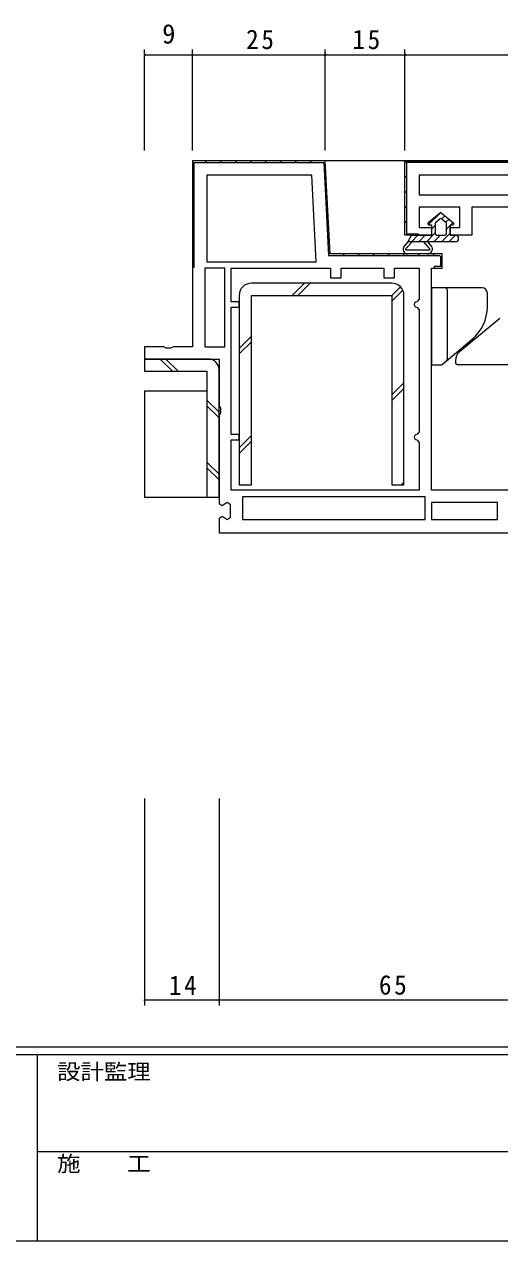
# Model space of a CAD drawing. Units: millimetres on the paper. Extents: x -420 to 373, y -297 to 267.
# Drawn here: x -162.5 to -73, y -297 to -68 of the extents above; entities that cross this region are included whole.
import ezdxf
from ezdxf.enums import TextEntityAlignment as Align

# ---------------------------------------------------------------- set-up
doc = ezdxf.new("R2010")
doc.units = ezdxf.units.MM
for name, color, linetype, lineweight in [('0-1_YKK_ZWAK', 7, 'Continuous', 9), ('0-3_YKK_12', 2, 'Continuous', 9), ('0-4_YKK_D', 6, 'Continuous', 9), ('0-6_YKK_13', 4, 'Continuous', 9), ('0-7_YKK_11', 7, 'Continuous', 9)]:
    doc.layers.add(name, color=color, linetype=linetype, lineweight=lineweight)
doc.styles.add('ＭＳ ゴシック', font='')
doc.styles.get('ＭＳ ゴシック').set_extended_font_data('MS Gothic')

msp = doc.modelspace()

# ---------------------------------------------------------------- linework, layer by layer
at = {"layer": '0-1_YKK_ZWAK'}
for p, q in [((352.3, -260.6), (-417.7, -260.6)), ((314.5, -262), (-417.7, -262)), ((-160.1, -262), (-160.1, -297)), ((-160.1, -280.199), (-31.3, -280.199)), ((-417.7, -297), (314.5, -297))]:
    msp.add_line(p, q, dxfattribs=at)
at = {"layer": '0-3_YKK_12'}
msp.add_line((87.48, -93.739), (-106.335, -93.739), dxfattribs=at)
at = {"layer": '0-4_YKK_D'}
for p, q in [((-139.86, -91.74), (-139.86, -72.739)), ((-130.86, -91.74), (-130.86, -72.739)), ((-130.86, -91.74), (-130.86, -72.739)), ((-105.86, -91.74), (-105.86, -72.739)), ((-105.86, -91.74), (-105.86, -72.739)), ((-90.86, -91.74), (-90.86, -72.739)), ((-90.86, -91.74), (-90.86, -72.739)), ((-139.86, -73.739), (-130.86, -73.739)), ((-130.86, -73.739), (-105.86, -73.739)), ((-105.86, -73.739), (-90.86, -73.739)), ((-90.86, -73.739), (-0.86, -73.739)), ((-139.86, -213.737), (-139.86, -252.737)), ((-125.86, -213.737), (-125.86, -252.737)), ((-125.86, -213.737), (-125.86, -252.737)), ((-125.86, -251.737), (-139.86, -251.737)), ((-60.86, -251.737), (-125.86, -251.737))]:
    msp.add_line(p, q, dxfattribs=at)
for centre, start, end in [((-139.86, -73.739), 0, 180), ((-139.86, -73.739), 180, 0), ((-130.86, -73.739), 0, 180), ((-130.86, -73.739), 0, 180), ((-130.86, -73.739), 180, 0), ((-130.86, -73.739), 180, 0), ((-105.86, -73.739), 0, 180), ((-105.86, -73.739), 0, 180), ((-105.86, -73.739), 180, 0), ((-105.86, -73.739), 180, 0), ((-90.86, -73.739), 0, 180), ((-90.86, -73.739), 0, 180), ((-90.86, -73.739), 180, 0), ((-90.86, -73.739), 180, 0), ((-139.86, -251.737), 0, 180), ((-139.86, -251.737), 180, 0), ((-125.86, -251.737), 0, 180), ((-125.86, -251.737), 0, 180), ((-125.86, -251.737), 180, 0), ((-125.86, -251.737), 180, 0)]:
    msp.add_arc(centre, 0.106, start, end, dxfattribs=at)
at = {"layer": '0-6_YKK_13'}
for p, q in [((-84.11, -103.439), (-86.486, -105.38)), ((-84.311, -103.603), (-86.433, -105.725)), ((-85.05, -105.24), (-84.3, -104.627)), ((-84.11, -103.439), (-81.735, -105.38)), ((-83.352, -104.059), (-83.921, -104.627)), ((-83.92, -104.627), (-83.17, -105.24)), ((-82.574, -104.695), (-83.144, -105.265)), ((-81.796, -105.33), (-82.204, -105.739)), ((-85.16, -107.281), (-86.819, -108.939)), ((-86.358, -105.739), (-85.86, -105.739)), ((-85.86, -105.739), (-85.86, -107.739)), ((-85.16, -105.867), (-85.86, -106.567)), ((-85.16, -105.473), (-85.16, -107.439)), ((-82.36, -107.309), (-83.99, -108.939)), ((-83.06, -107.439), (-83.06, -105.473)), ((-82.36, -105.895), (-83.06, -106.595)), ((-82.36, -105.739), (-81.862, -105.739)), ((-82.36, -105.739), (-82.36, -107.739)), ((-89.528, -108.939), (-90.355, -109.918)), ((-81.36, -108.939), (-90.327, -108.939)), ((-88.447, -107.739), (-89.647, -108.939)), ((-89.488, -107.739), (-85.86, -107.739)), ((-87.033, -107.739), (-88.233, -108.939)), ((-87.402, -108.939), (-86.575, -109.918)), ((-86.603, -108.939), (-85.909, -109.76)), ((-84.204, -107.739), (-85.404, -108.939)), ((-84.86, -107.739), (-83.36, -107.739)), ((-81.377, -107.74), (-82.576, -108.939)), ((-82.36, -107.739), (-81.36, -107.739)), ((-80.818, -108.595), (-81.104, -108.882)), ((-86.365, -110.539), (-90.572, -110.539)), ((-86.598, -111.239), (-90.332, -111.239)), ((-93.36, -116.739), (-119.76, -116.739)), ((-112.085, -119.039), (-109.785, -116.739)), ((-111.023, -119.039), (-108.723, -116.739)), ((-122.06, -119.039), (-122.06, -154.739)), ((-119.76, -119.039), (-93.36, -119.039)), ((-119.76, -154.739), (-119.76, -119.039)), ((-93.36, -119.053), (-91.727, -117.42)), ((-93.36, -120.114), (-91.288, -118.042)), ((-93.36, -119.039), (-93.36, -154.739)), ((-91.06, -154.739), (-91.06, -119.039)), ((-85.86, -117.619), (-85.86, -132.119)), ((-83.36, -117.619), (-85.86, -117.619)), ((-81.86, -117.619), (-83.36, -117.619)), ((-82.86, -130.963), (-82.86, -118.119)), ((-76.36, -117.619), (-81.86, -117.619)), ((-75.36, -121.172), (-75.36, -118.619)), ((-73.039, -123.369), (-80.646, -129.752)), ((-122.06, -129.015), (-119.76, -126.715)), ((-122.06, -130.076), (-119.76, -127.776)), ((-81.539, -130.087), (-78.218, -127.3)), ((-83.039, -131.346), (-81.539, -130.087)), ((-139.86, -131.039), (-139.86, -133.339)), ((-127.86, -131.039), (-139.86, -131.039)), ((-136.933, -131.039), (-134.633, -133.339)), ((-135.871, -131.039), (-133.571, -133.339)), ((-85.86, -132.119), (-84.142, -132.119)), ((-83.821, -132.002), (-83.039, -131.346)), ((-81.36, -131.284), (-81.36, -131.619)), ((-68.86, -132.119), (-80.86, -132.119)), ((-139.86, -133.339), (-128.16, -133.339)), ((-128.16, -133.339), (-128.16, -157.039)), ((-125.86, -157.039), (-125.86, -133.039)), ((-139.86, -137.039), (-128.16, -137.039)), ((-93.36, -137.791), (-91.06, -135.491)), ((-93.36, -138.853), (-91.06, -136.553)), ((-128.16, -138.75), (-125.86, -141.05)), ((-128.16, -139.812), (-125.86, -142.112)), ((-122.06, -147.753), (-119.76, -145.453)), ((-122.06, -148.814), (-119.76, -146.514)), ((-128.16, -150.418), (-125.86, -152.718)), ((-128.16, -151.479), (-125.86, -153.779)), ((-122.06, -154.739), (-119.76, -154.739)), ((-93.36, -154.739), (-91.06, -154.739)), ((-91.57, -154.739), (-91.06, -154.23)), ((-128.16, -157.039), (-125.86, -157.039))]:
    msp.add_line(p, q, dxfattribs=at)
for points in [[(-89.751, -107.894), (-90.327, -108.939), (-91.021, -109.76)], [(-139.86, -137.039), (-139.86, -157.039), (-128.16, -157.039)]]:
    msp.add_lwpolyline(points, dxfattribs=at)
for centre, radius, start, end in [((-84.86, -105.473), 0.3, 129.25259, 180), ((-84.11, -104.86), 0.3, 50.74739, 129.25259), ((-83.36, -105.473), 0.3, 0, 50.74739), ((-86.358, -105.537), 0.202, 129.25259, 270), ((-84.86, -107.439), 0.3, 180, 270), ((-83.36, -107.439), 0.3, 270, 0), ((-81.862, -105.537), 0.202, 270, 50.74739), ((-90.335, -110.343), 0.897, 139.88744, 270.2065), ((-89.488, -108.039), 0.3, 90, 151.1134), ((-86.598, -110.339), 0.9, 270, 40.04633), ((-81.36, -108.339), 0.6, 270, 90), ((-90.565, -110.339), 0.2, 117.55611, 271.93042), ((-91.12, -109.275), 1, 297.55611, 319.95366), ((-85.81, -109.275), 1, 220.04633, 242.44388), ((-86.365, -110.339), 0.2, 269.99844, 62.44388), ((-119.76, -119.039), 2.3, 90, 180), ((-93.36, -119.039), 2.3, 0, 90), ((-83.36, -118.119), 0.5, 0, 90), ((-76.36, -118.619), 1, 0, 90), ((-83.36, -121.172), 8, 310, 0), ((-83.36, -121.172), 8, 310, 314.59479), ((-79.36, -131.284), 2, 130, 180), ((-127.86, -133.039), 2, 0, 90), ((-84.142, -131.619), 0.5, 270, 310), ((-83.36, -130.963), 0.5, 310, 0), ((-80.86, -131.619), 0.5, 180, 270)]:
    msp.add_arc(centre, radius, start, end, dxfattribs=at)
at = {"layer": '0-7_YKK_11'}
for p, q in [((-128.547, -93.739), (-128.247, -94.039)), ((-125.718, -93.739), (-125.418, -94.039)), ((-122.89, -93.739), (-122.59, -94.039)), ((-120.061, -93.739), (-119.761, -94.039)), ((-117.233, -93.739), (-116.933, -94.039)), ((-114.404, -93.739), (-114.104, -94.039)), ((-111.576, -93.739), (-111.276, -94.039)), ((-108.748, -93.739), (-108.448, -94.039)), ((-88.032, -93.739), (-87.732, -94.039)), ((-85.203, -93.739), (-84.903, -94.039)), ((-82.375, -93.739), (-82.075, -94.039)), ((-79.547, -93.739), (-79.247, -94.039)), ((-76.718, -93.739), (-76.418, -94.039)), ((-73.89, -93.739), (-73.59, -94.039)), ((-130.86, -94.239), (-130.86, -113.739)), ((-130.86, -94.254), (-130.56, -94.554)), ((-90.714, -93.886), (-90.502, -94.098)), ((-130.86, -97.082), (-130.56, -97.382)), ((-106.018, -96.469), (-105.701, -96.786)), ((-90.86, -96.568), (-90.56, -96.868)), ((-130.86, -99.911), (-130.56, -100.211)), ((-105.861, -99.454), (-105.544, -99.771)), ((-90.86, -99.396), (-90.56, -99.696)), ((-88.16, -100.139), (-67.76, -100.139)), ((-130.86, -102.739), (-130.56, -103.039)), ((-105.705, -102.439), (-105.388, -102.756)), ((-90.86, -102.224), (-90.56, -102.524)), ((-90.86, -105.053), (-90.56, -105.353)), ((-130.86, -105.568), (-130.56, -105.868)), ((-105.548, -105.424), (-105.231, -105.741)), ((-88.474, -107.439), (-88.36, -107.553)), ((-130.86, -108.396), (-130.56, -108.696)), ((-105.392, -108.409), (-105.075, -108.726)), ((-130.86, -111.224), (-130.56, -111.524)), ((-102.561, -111.239), (-102.261, -111.539)), ((-99.733, -111.239), (-99.433, -111.539)), ((-96.904, -111.239), (-96.604, -111.539)), ((-94.076, -111.239), (-93.776, -111.539)), ((-91.248, -111.239), (-90.948, -111.539)), ((-88.419, -111.239), (-88.119, -111.539)), ((-85.591, -111.239), (-85.291, -111.539)), ((-84.16, -111.739), (-84.16, -113.639)), ((-130.86, -113.739), (-130.56, -113.739)), ((-128.16, -112.739), (-107.568, -112.739)), ((-124.76, -128.739), (-124.76, -113.939)), ((-84.16, -112.67), (-83.86, -112.97)), ((-88.16, -155.739), (-123.56, -155.739)), ((-87.06, -156.939), (-121.46, -156.939)), ((-73.46, -158.039), (-85.86, -158.039))]:
    msp.add_line(p, q, dxfattribs=at)
for points in [[(-69.36, -155.739), (-85.86, -155.739), (-85.86, -113.939), (-83.86, -113.939), (-83.86, -111.239), (-104.943, -111.239), (-105.86, -93.739), (-130.86, -93.739), (-130.86, -128.739), (-134.494, -128.739), (-134.927, -128.989), (-135.793, -128.989), (-136.226, -128.739), (-139.86, -128.739), (-139.86, -131.039), (-125.86, -131.039), (-125.86, -139.873), (-125.61, -140.306), (-125.61, -141.172), (-125.86, -141.605), (-125.86, -158.217), (-125.297, -158.58), (-124.324, -157.998), (-123.76, -158.361), (-123.76, -160.917), (-124.324, -161.28), (-125.297, -160.698), (-125.86, -161.061), (-125.86, -163.739), (-60.86, -163.739)], [(-90.86, -93.739), (-0.86, -93.739), (-0.86, -101.739), (-5.86, -101.739), (-5.86, -100.239), (-3.56, -100.239), (-3.56, -96.439), (-11.16, -96.439), (-11.16, -100.239), (-9.36, -100.239), (-9.36, -101.739), (-15.86, -101.739), (-19.133, -103.629), (-19.36, -103.498), (-19.36, -101.739), (-21.86, -101.739), (-25.435, -102.812)], [(-68.86, -102.439), (-78.26, -102.439), (-78.26, -107.739), (-82.36, -107.739), (-82.36, -106.239), (-80.56, -106.239), (-80.56, -102.439), (-88.16, -102.439), (-88.16, -106.239), (-85.86, -106.239), (-85.86, -107.739), (-90.86, -107.739), (-90.86, -93.739)], [(-130.56, -113.739), (-130.56, -94.039), (-106.145, -94.039), (-105.228, -111.539), (-84.36, -111.539), (-84.16, -111.739)], [(-1.36, -101.739), (-3.36, -101.739), (-3.36, -101.439), (-1.16, -101.439), (-1.16, -94.039), (-90.56, -94.039), (-90.56, -107.439), (-88.36, -107.439), (-88.36, -107.739), (-90.36, -107.739)], [(-84.16, -111.739), (-84.16, -113.639), (-85.36, -113.639), (-85.36, -113.939)], [(-88.16, -155.739), (-123.56, -155.739), (-123.56, -146.239), (-122.06, -146.239), (-122.06, -145.239), (-123.56, -145.239), (-123.56, -121.239), (-122.06, -121.239), (-122.06, -120.239), (-123.56, -120.239), (-123.56, -113.939), (-104.86, -113.939), (-104.86, -115.739), (-102.86, -115.739), (-102.86, -113.939), (-94.86, -113.939), (-94.86, -115.739), (-92.86, -115.739), (-92.86, -113.939), (-88.16, -113.939), (-88.16, -119.739), (-88.66, -120.239)], [(-88.66, -121.239), (-88.16, -121.739), (-88.16, -144.739), (-88.66, -145.239)], [(-88.66, -146.239), (-88.16, -146.739), (-88.16, -155.739)]]:
    msp.add_lwpolyline(points, dxfattribs=at)
for points in [[(-128.16, -112.739), (-107.568, -112.739), (-108.422, -96.439), (-128.16, -96.439)], [(-88.16, -100.139), (-67.76, -100.139), (-67.76, -96.439), (-88.16, -96.439)], [(-124.76, -128.739), (-124.76, -113.939), (-128.56, -113.939), (-128.56, -128.739)], [(-87.06, -156.939), (-121.46, -156.939), (-121.46, -161.239), (-87.06, -161.239)], [(-73.46, -158.039), (-85.86, -158.039), (-85.86, -161.239), (-73.46, -161.239)]]:
    msp.add_lwpolyline(points, close=True, dxfattribs=at)
for centre in [(-88.66, -120.739), (-88.66, -145.739)]:
    msp.add_arc(centre, 0.5, 89.99998, 270, dxfattribs=at)

# ---------------------------------------------------------------- texts
at = {"layer": '0-1_YKK_ZWAK', "style": 'ＭＳ ゴシック', "width": 1.1}
for s, p in [('設計監理', (-156.331, -267.533)), ('施\u3000\u3000工', (-156.331, -284.854))]:
    msp.add_text(s, height=2.933, dxfattribs=at).set_placement(p, align=Align.BOTTOM_LEFT)
at = {"layer": '0-4_YKK_D', "color": 3, "style": 'ＭＳ ゴシック'}
msp.add_text('9', height=3.666, dxfattribs=at).set_placement((-136.56, -72.739), align=Align.BOTTOM_LEFT)
at = {"layer": '0-4_YKK_D', "color": 3, "char_height": 3.666, "attachment_point": 7, "style": 'ＭＳ ゴシック'}
for s, insert in [('\\T1.21;\\W0.95;25', (-120.76, -72.739)), ('\\T1.21;\\W0.95;15', (-100.76, -72.739)), ('\\T1.21;\\W0.95;14', (-135.298, -250.737)), ('\\T1.21;\\W0.95;65', (-95.76, -250.737))]:
    msp.add_mtext(s, dxfattribs=dict(at, insert=insert))

doc.saveas('drawing.dxf')
